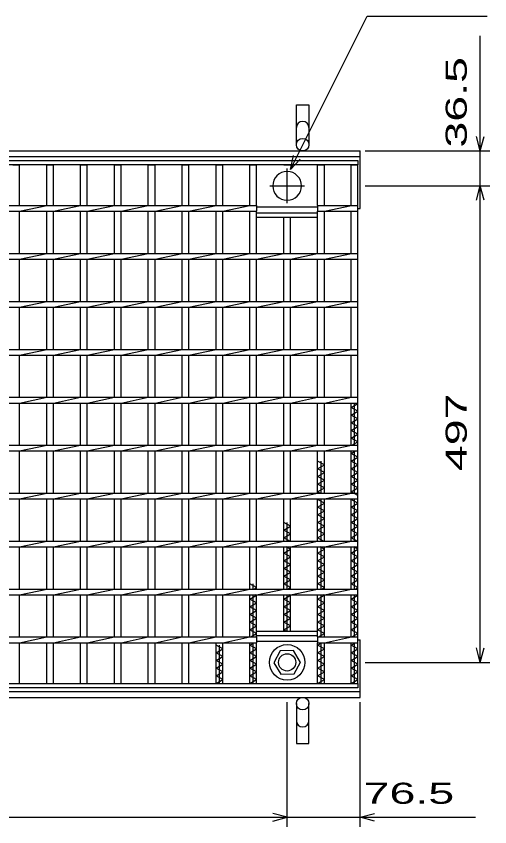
# Model space of a CAD drawing. Units: millimetres, scale not verified. Extents: x -1820 to 1731, y -1282 to 1054.
# Drawn here: x -709 to -216, y -271 to 574 of the extents above; entities that cross this region are included whole.
import ezdxf
from ezdxf.enums import TextEntityAlignment as Align

# ---------------------------------------------------------------- set-up
doc = ezdxf.new("R2010")
doc.units = ezdxf.units.MM
doc.header["$LTSCALE"] = 10
doc.linetypes.add('CHAIN', pattern=[18.5, 12, -1.5, 3.5, -1.5])
for name, color, linetype, lineweight in [('16', 3, 'Continuous', 25), ('19', 6, 'Continuous', 25), ('22', 4, 'Continuous', 25)]:
    doc.layers.add(name, color=color, linetype=linetype, lineweight=lineweight)
doc.styles.add('ベクトル', font='')
doc.styles.get('ベクトル').set_extended_font_data('ベクトル')

msp = doc.modelspace()

# ---------------------------------------------------------------- linework, layer by layer
at = {"layer": '16'}
for p, q in [((-1348, 424), (-353, 424)), ((-353, 424), (-353, 419.5)), ((-353, 419.5), (-1348, 419.5)), ((-712.6, 419.5), (-705.6, 419.5)), ((-705.6, 377), (-705.6, 419.5)), ((-677.3, 377), (-677.3, 419.5)), ((-677.3, 419.5), (-670.3, 419.5)), ((-670.3, 377), (-670.3, 419.5)), ((-642, 377), (-642, 419.5)), ((-642, 419.5), (-635, 419.5)), ((-635, 377), (-635, 419.5)), ((-606.7, 377), (-606.7, 419.5)), ((-606.7, 419.5), (-599.7, 419.5)), ((-599.7, 377), (-599.7, 419.5)), ((-571.4, 377), (-571.4, 419.5)), ((-571.4, 419.5), (-564.4, 419.5)), ((-564.4, 377), (-564.4, 419.5)), ((-536.1, 377), (-536.1, 419.5)), ((-536.1, 419.5), (-529.1, 419.5)), ((-529.1, 377), (-529.1, 419.5)), ((-500.8, 377), (-500.8, 419.5)), ((-500.8, 419.5), (-493.8, 419.5)), ((-493.8, 377), (-493.8, 419.5)), ((-465.5, 377), (-465.5, 419.5)), ((-465.5, 419.5), (-458.5, 419.5)), ((-458.5, 377), (-458.5, 419.5)), ((-430.2, 419.5), (-423.2, 419.5)), ((-394.9, 377), (-394.9, 419.5)), ((-394.9, 419.5), (-387.9, 419.5)), ((-387.9, 377), (-387.9, 419.5)), ((-360, 377), (-360, 419.5)), ((-360, 419.5), (-353, 419.5)), ((-353, -121.5), (-353, 419.5)), ((-1242.1, 377), (-458.5, 377)), ((-705.6, 371), (-677.3, 377)), ((-670.3, 371), (-642, 377)), ((-635, 371), (-606.7, 377)), ((-599.7, 371), (-571.4, 377)), ((-564.4, 371), (-536.1, 377)), ((-529.1, 371), (-500.8, 377)), ((-493.8, 371), (-465.5, 377)), ((-458.5, 377), (-458.5, 371)), ((-458.5, 375.5), (-394.9, 375.5)), ((-394.9, 377), (-353, 377)), ((-394.9, 377), (-394.9, 371)), ((-387.9, 371), (-359.6, 377)), ((-353, 371), (-353, 377)), ((-1242.1, 371), (-458.5, 371)), ((-705.6, 327), (-705.6, 371)), ((-677.3, 327), (-677.3, 371)), ((-670.3, 327), (-670.3, 371)), ((-642, 327), (-642, 371)), ((-635, 327), (-635, 371)), ((-606.7, 327), (-606.7, 371)), ((-599.7, 327), (-599.7, 371)), ((-571.4, 327), (-571.4, 371)), ((-564.4, 327), (-564.4, 371)), ((-536.1, 327), (-536.1, 371)), ((-529.1, 327), (-529.1, 371)), ((-500.8, 327), (-500.8, 371)), ((-493.8, 327), (-493.8, 371)), ((-465.5, 327), (-465.5, 371)), ((-458.5, 327), (-458.5, 371)), ((-458.5, 369.5), (-394.9, 369.5)), ((-458.5, 365), (-458.5, 369.5)), ((-458.5, 365), (-394.9, 365)), ((-430.2, 327), (-430.2, 365)), ((-423.2, 327), (-423.2, 365)), ((-394.9, 371), (-353, 371)), ((-394.9, 327), (-394.9, 371)), ((-394.9, 365), (-394.9, 369.5)), ((-387.9, 327), (-387.9, 371)), ((-360, 327), (-360, 371)), ((-1348, 327), (-353, 327)), ((-705.6, 321), (-677.3, 327)), ((-670.3, 321), (-642, 327)), ((-635, 321), (-606.7, 327)), ((-599.7, 321), (-571.4, 327)), ((-564.4, 321), (-536.1, 327)), ((-529.1, 321), (-500.8, 327)), ((-493.8, 321), (-465.5, 327)), ((-458.5, 321), (-430.2, 327)), ((-423.2, 321), (-394.9, 327)), ((-387.9, 321), (-359.6, 327)), ((-353, 321), (-353, 327)), ((-1348, 321), (-353, 321)), ((-705.6, 277), (-705.6, 321)), ((-677.3, 277), (-677.3, 321)), ((-670.3, 277), (-670.3, 321)), ((-642, 277), (-642, 321)), ((-635, 277), (-635, 321)), ((-606.7, 277), (-606.7, 321)), ((-599.7, 277), (-599.7, 321)), ((-571.4, 277), (-571.4, 321)), ((-564.4, 277), (-564.4, 321)), ((-536.1, 277), (-536.1, 321)), ((-529.1, 277), (-529.1, 321)), ((-500.8, 277), (-500.8, 321)), ((-493.8, 277), (-493.8, 321)), ((-465.5, 277), (-465.5, 321)), ((-458.5, 277), (-458.5, 321)), ((-430.2, 277), (-430.2, 321)), ((-423.2, 277), (-423.2, 321)), ((-394.9, 277), (-394.9, 321)), ((-387.9, 277), (-387.9, 321)), ((-360, 277), (-360, 321)), ((-1348, 277), (-353, 277)), ((-1348, 271), (-353, 271)), ((-705.6, 271), (-677.3, 277)), ((-705.6, 227), (-705.6, 271)), ((-677.3, 227), (-677.3, 271)), ((-670.3, 271), (-642, 277)), ((-670.3, 227), (-670.3, 271)), ((-642, 227), (-642, 271)), ((-635, 271), (-606.7, 277)), ((-635, 227), (-635, 271)), ((-606.7, 227), (-606.7, 271)), ((-599.7, 271), (-571.4, 277)), ((-599.7, 227), (-599.7, 271)), ((-571.4, 227), (-571.4, 271)), ((-564.4, 271), (-536.1, 277)), ((-564.4, 227), (-564.4, 271)), ((-536.1, 227), (-536.1, 271)), ((-529.1, 271), (-500.8, 277)), ((-529.1, 227), (-529.1, 271)), ((-500.8, 227), (-500.8, 271)), ((-493.8, 271), (-465.5, 277)), ((-493.8, 227), (-493.8, 271)), ((-465.5, 227), (-465.5, 271)), ((-458.5, 271), (-430.2, 277)), ((-458.5, 227), (-458.5, 271)), ((-430.2, 227), (-430.2, 271)), ((-423.2, 271), (-394.9, 277)), ((-423.2, 227), (-423.2, 271)), ((-394.9, 227), (-394.9, 271)), ((-387.9, 271), (-359.6, 277)), ((-387.9, 227), (-387.9, 271)), ((-360, 227), (-360, 271)), ((-353, 271), (-353, 277)), ((-1348, 227), (-353, 227)), ((-1348, 221), (-353, 221)), ((-705.6, 221), (-677.3, 227)), ((-705.6, 177), (-705.6, 221)), ((-677.3, 177), (-677.3, 221)), ((-670.3, 221), (-642, 227)), ((-670.3, 177), (-670.3, 221)), ((-642, 177), (-642, 221)), ((-635, 221), (-606.7, 227)), ((-635, 177), (-635, 221)), ((-606.7, 177), (-606.7, 221)), ((-599.7, 221), (-571.4, 227)), ((-599.7, 177), (-599.7, 221)), ((-571.4, 177), (-571.4, 221)), ((-564.4, 221), (-536.1, 227)), ((-564.4, 177), (-564.4, 221)), ((-536.1, 177), (-536.1, 221)), ((-529.1, 221), (-500.8, 227)), ((-529.1, 177), (-529.1, 221)), ((-500.8, 177), (-500.8, 221)), ((-493.8, 221), (-465.5, 227)), ((-493.8, 177), (-493.8, 221)), ((-465.5, 177), (-465.5, 221)), ((-458.5, 221), (-430.2, 227)), ((-458.5, 177), (-458.5, 221)), ((-430.2, 177), (-430.2, 221)), ((-423.2, 221), (-394.9, 227)), ((-423.2, 177), (-423.2, 221)), ((-394.9, 177), (-394.9, 221)), ((-387.9, 221), (-359.6, 227)), ((-387.9, 177), (-387.9, 221)), ((-360, 177), (-360, 221)), ((-353, 221), (-353, 227)), ((-1348, 177), (-353, 177)), ((-1348, 171), (-353, 171)), ((-705.6, 171), (-677.3, 177)), ((-705.6, 127), (-705.6, 171)), ((-677.3, 127), (-677.3, 171)), ((-670.3, 171), (-642, 177)), ((-670.3, 127), (-670.3, 171)), ((-642, 127), (-642, 171)), ((-635, 171), (-606.7, 177)), ((-635, 127), (-635, 171)), ((-606.7, 127), (-606.7, 171)), ((-599.7, 171), (-571.4, 177)), ((-599.7, 127), (-599.7, 171)), ((-571.4, 127), (-571.4, 171)), ((-564.4, 171), (-536.1, 177)), ((-564.4, 127), (-564.4, 171)), ((-536.1, 127), (-536.1, 171)), ((-529.1, 171), (-500.8, 177)), ((-529.1, 127), (-529.1, 171)), ((-500.8, 127), (-500.8, 171)), ((-493.8, 171), (-465.5, 177)), ((-493.8, 127), (-493.8, 171)), ((-465.5, 127), (-465.5, 171)), ((-458.5, 171), (-430.2, 177)), ((-458.5, 127), (-458.5, 171)), ((-430.2, 127), (-430.2, 171)), ((-423.2, 171), (-394.9, 177)), ((-423.2, 127), (-423.2, 171)), ((-394.9, 127), (-394.9, 171)), ((-387.9, 171), (-359.6, 177)), ((-387.9, 127), (-387.9, 171)), ((-360, 127), (-360, 171)), ((-360, 166.5), (-353, 170.5)), ((-356.5, 127), (-356.5, 171)), ((-353, 170.5), (-353.87, 171)), ((-353, 171), (-353, 177)), ((-353, 162.5), (-360, 166.5)), ((-360, 158.5), (-353, 162.5)), ((-353, 154.5), (-360, 158.5)), ((-360, 150.5), (-353, 154.5)), ((-353, 146.5), (-360, 150.5)), ((-360, 142.5), (-353, 146.5)), ((-353, 138.5), (-360, 142.5)), ((-360, 134.5), (-353, 138.5)), ((-1348, 127), (-353, 127)), ((-705.6, 121), (-677.3, 127)), ((-670.3, 121), (-642, 127)), ((-635, 121), (-606.7, 127)), ((-599.7, 121), (-571.4, 127)), ((-564.4, 121), (-536.1, 127)), ((-529.1, 121), (-500.8, 127)), ((-493.8, 121), (-465.5, 127)), ((-458.5, 121), (-430.2, 127)), ((-423.2, 121), (-394.9, 127)), ((-387.9, 121), (-359.6, 127)), ((-353, 130.5), (-360, 134.5)), ((-359.12, 127), (-353, 130.5)), ((-353, 121), (-353, 127)), ((-1348, 121), (-353, 121)), ((-705.6, 77), (-705.6, 121)), ((-677.3, 77), (-677.3, 121)), ((-670.3, 77), (-670.3, 121)), ((-642, 77), (-642, 121)), ((-635, 77), (-635, 121)), ((-606.7, 77), (-606.7, 121)), ((-599.7, 77), (-599.7, 121)), ((-571.4, 77), (-571.4, 121)), ((-564.4, 77), (-564.4, 121)), ((-536.1, 77), (-536.1, 121)), ((-529.1, 77), (-529.1, 121)), ((-500.8, 77), (-500.8, 121)), ((-493.8, 77), (-493.8, 121)), ((-465.5, 77), (-465.5, 121)), ((-458.5, 77), (-458.5, 121)), ((-430.2, 77), (-430.2, 121)), ((-423.2, 77), (-423.2, 121)), ((-394.9, 77), (-394.9, 121)), ((-387.9, 77), (-387.9, 121)), ((-360, 77), (-360, 121)), ((-360, 118.5), (-355.62, 121)), ((-353, 114.5), (-360, 118.5)), ((-356.5, 77), (-356.5, 121)), ((-387.9, 106.5), (-394.9, 110.5)), ((-391.4, 77), (-391.4, 110.5)), ((-360, 110.5), (-353, 114.5)), ((-353, 106.5), (-360, 110.5)), ((-394.9, 102.5), (-387.9, 106.5)), ((-387.9, 98.5), (-394.9, 102.5)), ((-360, 102.5), (-353, 106.5)), ((-353, 98.5), (-360, 102.5)), ((-394.9, 94.5), (-387.9, 98.5)), ((-387.9, 90.5), (-394.9, 94.5)), ((-360, 94.5), (-353, 98.5)), ((-353, 90.5), (-360, 94.5)), ((-394.9, 86.5), (-387.9, 90.5)), ((-387.9, 82.5), (-394.9, 86.5)), ((-360, 86.5), (-353, 90.5)), ((-353, 82.5), (-360, 86.5)), ((-1348, 77), (-353, 77)), ((-705.6, 71), (-677.3, 77)), ((-670.3, 71), (-642, 77)), ((-635, 71), (-606.7, 77)), ((-599.7, 71), (-571.4, 77)), ((-564.4, 71), (-536.1, 77)), ((-529.1, 71), (-500.8, 77)), ((-493.8, 71), (-465.5, 77)), ((-458.5, 71), (-430.2, 77)), ((-423.2, 71), (-394.9, 77)), ((-394.9, 78.5), (-387.9, 82.5)), ((-392.28, 77), (-394.9, 78.5)), ((-387.9, 71), (-359.6, 77)), ((-360, 78.5), (-353, 82.5)), ((-353, 74.5), (-360, 78.5)), ((-353, 71), (-353, 77)), ((-1348, 71), (-353, 71)), ((-705.6, 27), (-705.6, 71)), ((-677.3, 27), (-677.3, 71)), ((-670.3, 27), (-670.3, 71)), ((-642, 27), (-642, 71)), ((-635, 27), (-635, 71)), ((-606.7, 27), (-606.7, 71)), ((-599.7, 27), (-599.7, 71)), ((-571.4, 27), (-571.4, 71)), ((-564.4, 27), (-564.4, 71)), ((-536.1, 27), (-536.1, 71)), ((-529.1, 27), (-529.1, 71)), ((-500.8, 27), (-500.8, 71)), ((-493.8, 27), (-493.8, 71)), ((-465.5, 27), (-465.5, 71)), ((-458.5, 27), (-458.5, 71)), ((-430.2, 27), (-430.2, 71)), ((-423.2, 27), (-423.2, 71)), ((-394.9, 27), (-394.9, 71)), ((-394.9, 70.5), (-394.03, 71)), ((-387.9, 66.5), (-394.9, 70.5)), ((-391.4, 27), (-391.4, 71)), ((-387.9, 27), (-387.9, 71)), ((-360, 27), (-360, 71)), ((-360, 70.5), (-359.12, 71)), ((-353, 66.5), (-360, 70.5)), ((-356.5, 27), (-356.5, 71)), ((-394.9, 62.5), (-387.9, 66.5)), ((-387.9, 58.5), (-394.9, 62.5)), ((-360, 62.5), (-353, 66.5)), ((-353, 58.5), (-360, 62.5)), ((-394.9, 54.5), (-387.9, 58.5)), ((-387.9, 50.5), (-394.9, 54.5)), ((-360, 54.5), (-353, 58.5)), ((-353, 50.5), (-360, 54.5)), ((-423.2, 42.5), (-430.2, 46.5)), ((-430.2, 38.5), (-423.2, 42.5)), ((-426.7, 27), (-426.7, 46.5)), ((-394.9, 46.5), (-387.9, 50.5)), ((-387.9, 42.5), (-394.9, 46.5)), ((-394.9, 38.5), (-387.9, 42.5)), ((-360, 46.5), (-353, 50.5)), ((-353, 42.5), (-360, 46.5)), ((-360, 38.5), (-353, 42.5)), ((-423.2, 34.5), (-430.2, 38.5)), ((-430.2, 30.5), (-423.2, 34.5)), ((-387.9, 34.5), (-394.9, 38.5)), ((-394.9, 30.5), (-387.9, 34.5)), ((-353, 34.5), (-360, 38.5)), ((-360, 30.5), (-353, 34.5)), ((-1348, 27), (-353, 27)), ((-705.6, 21), (-677.3, 27)), ((-670.3, 21), (-642, 27)), ((-635, 21), (-606.7, 27)), ((-599.7, 21), (-571.4, 27)), ((-564.4, 21), (-536.1, 27)), ((-529.1, 21), (-500.8, 27)), ((-493.8, 21), (-465.5, 27)), ((-458.5, 21), (-430.2, 27)), ((-424.07, 27), (-430.2, 30.5)), ((-423.2, 21), (-394.9, 27)), ((-388.78, 27), (-394.9, 30.5)), ((-387.9, 21), (-359.6, 27)), ((-353, 26.5), (-360, 30.5)), ((-353, 21), (-353, 27)), ((-1348, 21), (-353, 21)), ((-705.6, -23), (-705.6, 21)), ((-677.3, -23), (-677.3, 21)), ((-670.3, -23), (-670.3, 21)), ((-642, -23), (-642, 21)), ((-635, -23), (-635, 21)), ((-606.7, -23), (-606.7, 21)), ((-599.7, -23), (-599.7, 21)), ((-571.4, -23), (-571.4, 21)), ((-564.4, -23), (-564.4, 21)), ((-536.1, -23), (-536.1, 21)), ((-529.1, -23), (-529.1, 21)), ((-500.8, -23), (-500.8, 21)), ((-493.8, -23), (-493.8, 21)), ((-465.5, -23), (-465.5, 21)), ((-458.5, -23), (-458.5, 21)), ((-430.2, -23), (-430.2, 21)), ((-430.2, 14.5), (-423.2, 18.5)), ((-423.2, 18.5), (-427.57, 21)), ((-426.7, -23), (-426.7, 21)), ((-423.2, -23), (-423.2, 21)), ((-394.9, -23), (-394.9, 21)), ((-394.9, 14.5), (-387.9, 18.5)), ((-387.9, 18.5), (-392.28, 21)), ((-391.4, -23), (-391.4, 21)), ((-387.9, -23), (-387.9, 21)), ((-360, -23), (-360, 21)), ((-360, 14.5), (-353, 18.5)), ((-353, 18.5), (-357.37, 21)), ((-356.5, -23), (-356.5, 21)), ((-423.2, 10.5), (-430.2, 14.5)), ((-430.2, 6.5), (-423.2, 10.5)), ((-387.9, 10.5), (-394.9, 14.5)), ((-394.9, 6.5), (-387.9, 10.5)), ((-353, 10.5), (-360, 14.5)), ((-360, 6.5), (-353, 10.5)), ((-423.2, 2.5), (-430.2, 6.5)), ((-430.2, -1.5), (-423.2, 2.5)), ((-387.9, 2.5), (-394.9, 6.5)), ((-394.9, -1.5), (-387.9, 2.5)), ((-353, 2.5), (-360, 6.5)), ((-360, -1.5), (-353, 2.5)), ((-423.2, -5.5), (-430.2, -1.5)), ((-430.2, -9.5), (-423.2, -5.5)), ((-387.9, -5.5), (-394.9, -1.5)), ((-394.9, -9.5), (-387.9, -5.5)), ((-353, -5.5), (-360, -1.5)), ((-360, -9.5), (-353, -5.5)), ((-423.2, -13.5), (-430.2, -9.5)), ((-430.2, -17.5), (-423.2, -13.5)), ((-387.9, -13.5), (-394.9, -9.5)), ((-394.9, -17.5), (-387.9, -13.5)), ((-353, -13.5), (-360, -9.5)), ((-360, -17.5), (-353, -13.5)), ((-1348, -23), (-353, -23)), ((-705.6, -29), (-677.3, -23)), ((-670.3, -29), (-642, -23)), ((-635, -29), (-606.7, -23)), ((-599.7, -29), (-571.4, -23)), ((-564.4, -29), (-536.1, -23)), ((-529.1, -29), (-500.8, -23)), ((-493.8, -29), (-465.5, -23)), ((-458.5, -21.5), (-465.5, -17.5)), ((-462, -23), (-462, -17.5)), ((-461.12, -23), (-458.5, -21.5)), ((-458.5, -29), (-430.2, -23)), ((-423.2, -21.5), (-430.2, -17.5)), ((-425.82, -23), (-423.2, -21.5)), ((-423.2, -29), (-394.9, -23)), ((-387.9, -21.5), (-394.9, -17.5)), ((-390.53, -23), (-387.9, -21.5)), ((-387.9, -29), (-359.6, -23)), ((-353, -21.5), (-360, -17.5)), ((-355.62, -23), (-353, -21.5)), ((-353, -29), (-353, -23)), ((-1348, -29), (-353, -29)), ((-705.6, -73), (-705.6, -29)), ((-677.3, -73), (-677.3, -29)), ((-670.3, -73), (-670.3, -29)), ((-642, -73), (-642, -29)), ((-635, -73), (-635, -29)), ((-606.7, -73), (-606.7, -29)), ((-599.7, -73), (-599.7, -29)), ((-571.4, -73), (-571.4, -29)), ((-564.4, -73), (-564.4, -29)), ((-536.1, -73), (-536.1, -29)), ((-529.1, -73), (-529.1, -29)), ((-500.8, -73), (-500.8, -29)), ((-493.8, -73), (-493.8, -29)), ((-465.5, -73), (-465.5, -29)), ((-465.5, -33.5), (-458.5, -29.5)), ((-458.5, -37.5), (-465.5, -33.5)), ((-462, -73), (-462, -29)), ((-458.5, -29.5), (-459.37, -29)), ((-458.5, -73), (-458.5, -29)), ((-430.2, -67), (-430.2, -29)), ((-430.2, -33.5), (-423.2, -29.5)), ((-423.2, -37.5), (-430.2, -33.5)), ((-426.7, -67), (-426.7, -29)), ((-423.2, -29.5), (-424.07, -29)), ((-423.2, -67), (-423.2, -29)), ((-394.9, -73), (-394.9, -29)), ((-394.9, -33.5), (-387.9, -29.5)), ((-387.9, -37.5), (-394.9, -33.5)), ((-391.4, -73), (-391.4, -29)), ((-387.9, -29.5), (-388.78, -29)), ((-387.9, -73), (-387.9, -29)), ((-360, -73), (-360, -29)), ((-360, -33.5), (-353, -29.5)), ((-353, -37.5), (-360, -33.5)), ((-356.5, -73), (-356.5, -29)), ((-353, -29.5), (-353.87, -29)), ((-465.5, -41.5), (-458.5, -37.5)), ((-458.5, -45.5), (-465.5, -41.5)), ((-430.2, -41.5), (-423.2, -37.5)), ((-423.2, -45.5), (-430.2, -41.5)), ((-394.9, -41.5), (-387.9, -37.5)), ((-387.9, -45.5), (-394.9, -41.5)), ((-360, -41.5), (-353, -37.5)), ((-353, -45.5), (-360, -41.5)), ((-465.5, -49.5), (-458.5, -45.5)), ((-458.5, -53.5), (-465.5, -49.5)), ((-430.2, -49.5), (-423.2, -45.5)), ((-423.2, -53.5), (-430.2, -49.5)), ((-394.9, -49.5), (-387.9, -45.5)), ((-387.9, -53.5), (-394.9, -49.5)), ((-360, -49.5), (-353, -45.5)), ((-353, -53.5), (-360, -49.5)), ((-465.5, -57.5), (-458.5, -53.5)), ((-458.5, -61.5), (-465.5, -57.5)), ((-430.2, -57.5), (-423.2, -53.5)), ((-423.2, -61.5), (-430.2, -57.5)), ((-394.9, -57.5), (-387.9, -53.5)), ((-387.9, -61.5), (-394.9, -57.5)), ((-360, -57.5), (-353, -53.5)), ((-353, -61.5), (-360, -57.5)), ((-465.5, -65.5), (-458.5, -61.5)), ((-458.5, -69.5), (-465.5, -65.5)), ((-458.5, -67), (-394.9, -67)), ((-458.5, -71.5), (-458.5, -67)), ((-430.2, -65.5), (-423.2, -61.5)), ((-427.57, -67), (-430.2, -65.5)), ((-394.9, -65.5), (-387.9, -61.5)), ((-387.9, -69.5), (-394.9, -65.5)), ((-394.9, -71.5), (-394.9, -67)), ((-360, -65.5), (-353, -61.5)), ((-353, -69.5), (-360, -65.5)), ((-1242.1, -73), (-458.5, -73)), ((-705.6, -79), (-677.3, -73)), ((-670.3, -79), (-642, -73)), ((-635, -79), (-606.7, -73)), ((-599.7, -79), (-571.4, -73)), ((-564.4, -79), (-536.1, -73)), ((-529.1, -79), (-500.8, -73)), ((-493.8, -79), (-465.5, -73)), ((-464.62, -73), (-458.5, -69.5)), ((-458.5, -71.5), (-394.9, -71.5)), ((-458.5, -73), (-458.5, -79)), ((-394.9, -73), (-353, -73)), ((-394.9, -73), (-394.9, -79)), ((-394.03, -73), (-387.9, -69.5)), ((-387.9, -79), (-359.6, -73)), ((-359.12, -73), (-353, -69.5)), ((-353, -79), (-353, -73)), ((-1242.1, -79), (-458.5, -79)), ((-705.6, -121.5), (-705.6, -79)), ((-677.3, -121.5), (-677.3, -79)), ((-670.3, -121.5), (-670.3, -79)), ((-642, -121.5), (-642, -79)), ((-635, -121.5), (-635, -79)), ((-606.7, -121.5), (-606.7, -79)), ((-599.7, -121.5), (-599.7, -79)), ((-571.4, -121.5), (-571.4, -79)), ((-564.4, -121.5), (-564.4, -79)), ((-536.1, -121.5), (-536.1, -79)), ((-529.1, -121.5), (-529.1, -79)), ((-500.8, -121.5), (-500.8, -79)), ((-493.8, -85.5), (-500.8, -81.5)), ((-497.3, -121.5), (-497.3, -81.5)), ((-493.8, -121.5), (-493.8, -79)), ((-465.5, -121.5), (-465.5, -79)), ((-465.5, -81.5), (-461.12, -79)), ((-458.5, -85.5), (-465.5, -81.5)), ((-462, -121.5), (-462, -79)), ((-458.5, -77.5), (-394.9, -77.5)), ((-458.5, -121.5), (-458.5, -79)), ((-394.9, -79), (-353, -79)), ((-394.9, -121.5), (-394.9, -79)), ((-394.9, -81.5), (-390.53, -79)), ((-387.9, -85.5), (-394.9, -81.5)), ((-391.4, -121.5), (-391.4, -79)), ((-387.9, -121.5), (-387.9, -79)), ((-360, -121.5), (-360, -79)), ((-360, -81.5), (-355.62, -79)), ((-353, -85.5), (-360, -81.5)), ((-356.5, -121.5), (-356.5, -79)), ((-500.8, -89.5), (-493.8, -85.5)), ((-493.8, -93.5), (-500.8, -89.5)), ((-465.5, -89.5), (-458.5, -85.5)), ((-458.5, -93.5), (-465.5, -89.5)), ((-433.99, -87.55), (-440.7, -99.84)), ((-420, -87.21), (-433.99, -87.55)), ((-412.7, -99.5), (-420, -87.21)), ((-394.9, -89.5), (-387.9, -85.5)), ((-387.9, -93.5), (-394.9, -89.5)), ((-360, -89.5), (-353, -85.5)), ((-353, -93.5), (-360, -89.5)), ((-500.8, -97.5), (-493.8, -93.5)), ((-493.8, -101.5), (-500.8, -97.5)), ((-465.5, -97.5), (-458.5, -93.5)), ((-458.5, -101.5), (-465.5, -97.5)), ((-440.7, -99.84), (-433.4, -111.79)), ((-419.41, -111.45), (-412.7, -99.16)), ((-394.9, -97.5), (-387.9, -93.5)), ((-387.9, -101.5), (-394.9, -97.5)), ((-360, -97.5), (-353, -93.5)), ((-353, -101.5), (-360, -97.5)), ((-500.8, -105.5), (-493.8, -101.5)), ((-493.8, -109.5), (-500.8, -105.5)), ((-500.8, -113.5), (-493.8, -109.5)), ((-465.5, -105.5), (-458.5, -101.5)), ((-458.5, -109.5), (-465.5, -105.5)), ((-465.5, -113.5), (-458.5, -109.5)), ((-394.9, -105.5), (-387.9, -101.5)), ((-387.9, -109.5), (-394.9, -105.5)), ((-394.9, -113.5), (-387.9, -109.5)), ((-360, -105.5), (-353, -101.5)), ((-353, -109.5), (-360, -105.5)), ((-360, -113.5), (-353, -109.5)), ((-493.8, -117.5), (-500.8, -113.5)), ((-500.8, -121.5), (-493.8, -117.5)), ((-458.5, -117.5), (-465.5, -113.5)), ((-465.5, -121.5), (-458.5, -117.5)), ((-433.4, -111.79), (-419.41, -111.45)), ((-387.9, -117.5), (-394.9, -113.5)), ((-394.9, -121.5), (-387.9, -117.5)), ((-353, -117.5), (-360, -113.5)), ((-360, -121.5), (-353, -117.5)), ((-1348, -121.5), (-353, -121.5)), ((-353, -126), (-1348, -126)), ((-712.6, -121.5), (-705.6, -121.5)), ((-677.3, -121.5), (-670.3, -121.5)), ((-642, -121.5), (-635, -121.5)), ((-606.7, -121.5), (-599.7, -121.5)), ((-571.4, -121.5), (-564.4, -121.5)), ((-536.1, -121.5), (-529.1, -121.5)), ((-500.8, -121.5), (-493.8, -121.5)), ((-465.5, -121.5), (-458.5, -121.5)), ((-430.2, -121.5), (-423.2, -121.5)), ((-394.9, -121.5), (-387.9, -121.5)), ((-360, -121.5), (-353, -121.5)), ((-353, -121.5), (-353, -126))]:
    msp.add_line(p, q, dxfattribs=at)
at = {"layer": '16', "linetype": 'CHAIN'}
for p, q in [((-426.7, 379.5), (-426.7, 415.5)), ((-444.7, 397.5), (-408.7, 397.5))]:
    msp.add_line(p, q, dxfattribs=at)
at = {"layer": '16'}
for radius in [18.5, 9]:
    msp.add_circle((-426.7, -99.5), radius, dxfattribs=at)
for start, end in [(90, 270), (270, 90)]:
    msp.add_arc((-426.7, 397.5), 15, start, end, dxfattribs=at)
at = {"layer": '19'}
for p, q in [((-417, 440.5), (-417, 482.12)), ((-417, 482.12), (-404, 482.12)), ((-404, 482.12), (-404, 440.5)), ((-1350.5, 434), (-350.5, 434)), ((-350.5, 374), (-350.5, 434)), ((-1350.5, 428), (-350.5, 428)), ((-353, 374), (-350.5, 374)), ((-353, -76), (-350.5, -76)), ((-350.5, -136), (-350.5, -76)), ((-1350.5, -130), (-350.5, -130)), ((-1350.5, -136), (-350.5, -136)), ((-417, -142.5), (-417, -184.12)), ((-404, -184.12), (-404, -142.5)), ((-417, -184.12), (-404, -184.12))]:
    msp.add_line(p, q, dxfattribs=at)
for centre in [(-410.5, 440.5), (-410.5, -142.5)]:
    msp.add_circle(centre, 6.5, dxfattribs=at)
for centre, start, end in [((-410.5, 458.34), 0, 180), ((-410.5, -160.34), 180, 0)]:
    msp.add_arc(centre, 6.5, start, end, dxfattribs=at)
at = {"layer": '22'}
for p, q in [((-423.2, 414.5), (-343.2, 574.5)), ((-343.2, 574.5), (-218.2, 574.5)), ((-225.5, 434), (-225.5, 554)), ((-225.5, 434), (-229.5, 449)), ((-225.5, 434), (-221.5, 449)), ((-345.5, 434), (-215.5, 434)), ((-225.5, 397.5), (-225.5, 434)), ((-423.2, 414.5), (-420.2, 429.1)), ((-423.2, 414.5), (-413.2, 425.5)), ((-345.5, 397.5), (-215.5, 397.5)), ((-229.5, 382.5), (-225.5, 397.5)), ((-221.5, 382.5), (-225.5, 397.5)), ((-225.5, -99.5), (-225.5, 397.5)), ((-225.5, -99.5), (-229.5, -84.5)), ((-225.5, -99.5), (-221.5, -84.5)), ((-345.5, -99.5), (-215.5, -99.5)), ((-426.7, -271), (-426.7, -141)), ((-350.5, -271), (-350.5, -141)), ((-1273.9, -261), (-426.7, -261)), ((-426.7, -261), (-441.7, -257)), ((-441.7, -265), (-426.7, -261)), ((-426.7, -261), (-350.5, -261)), ((-350.5, -261), (-335.5, -257)), ((-335.5, -265), (-350.5, -261)), ((-350.5, -261), (-230.5, -261))]:
    msp.add_line(p, q, dxfattribs=at)

# ---------------------------------------------------------------- texts
at = {"layer": '22', "color": 2, "style": 'ベクトル', "width": 1.65}
for s, p in [(' 36.5 ', (-250.5, 424)), (' 497 ', (-250.5, 86.5))]:
    msp.add_text(s, height=21.99, rotation=90, dxfattribs=at).set_placement(p, align=Align.MIDDLE_LEFT)
msp.add_text(' 76.5 ', height=21.99, dxfattribs=at).set_placement((-360.5, -236), align=Align.MIDDLE_LEFT)

doc.saveas('drawing.dxf')
